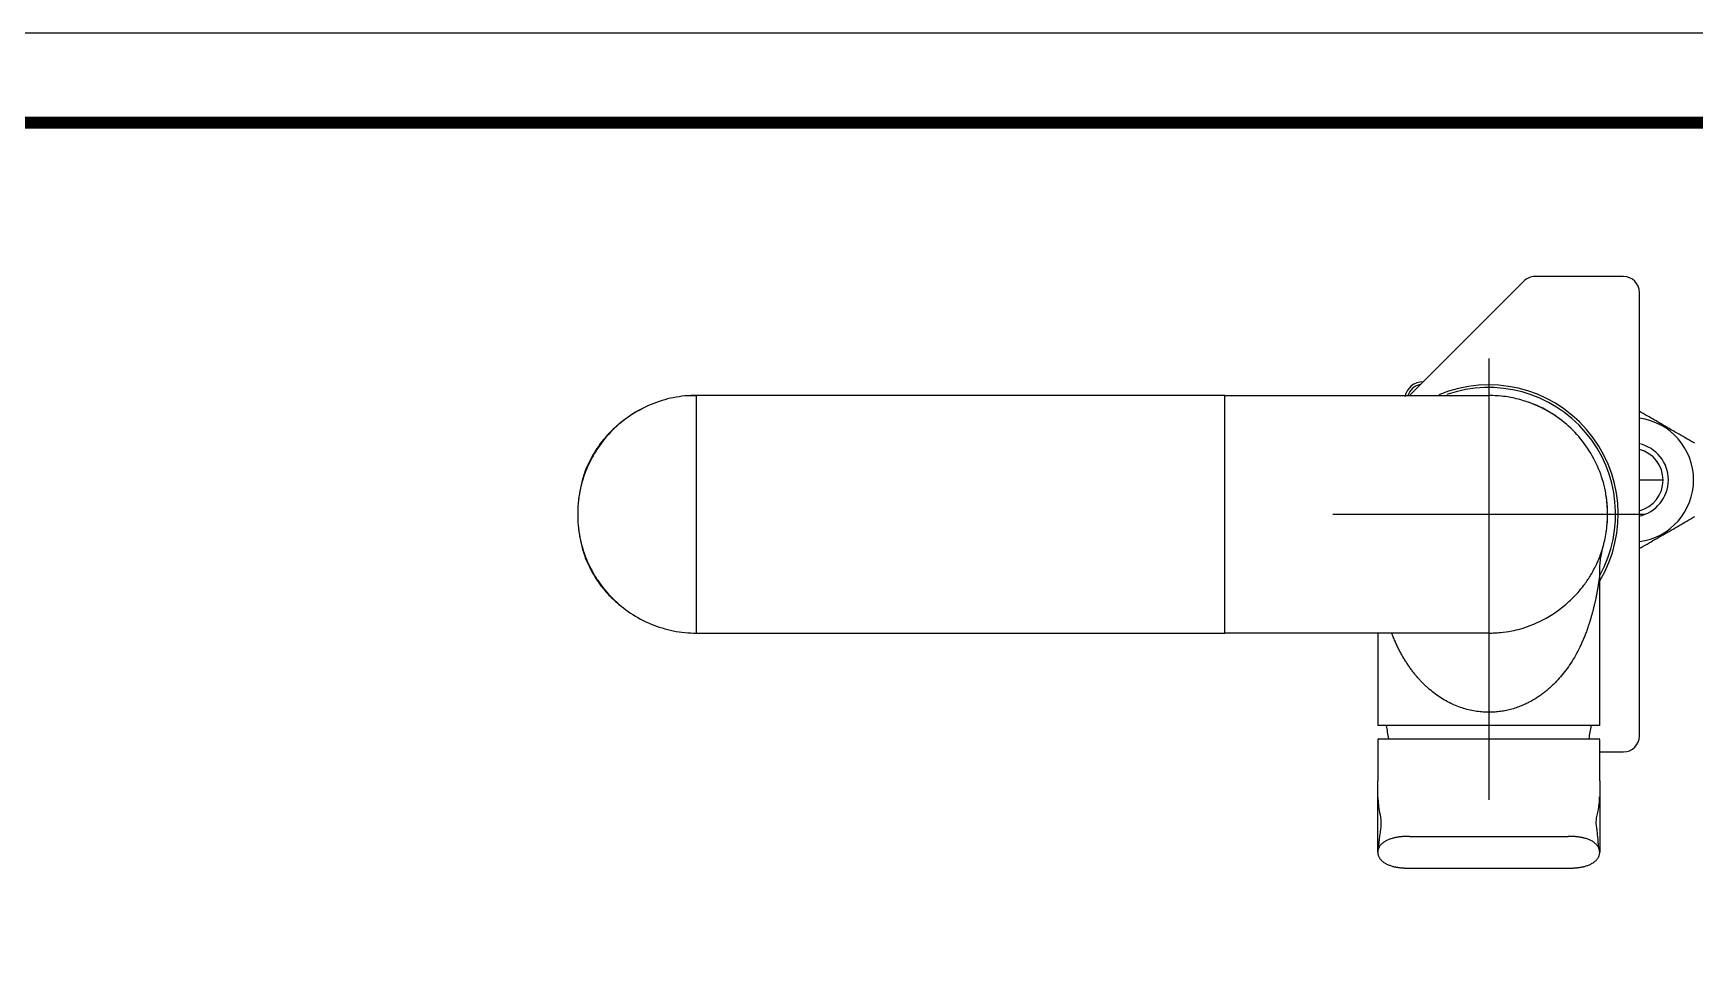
# Model space of a CAD drawing. Extents: x 0 to 995, y 0 to 729.
# Drawn here: x 398.3 to 712.9, y 555.3 to 729.2 of the extents above; entities that cross this region are included whole.
import ezdxf

# ---------------------------------------------------------------- set-up
doc = ezdxf.new("R2010")
doc.units = 0
doc.header["$LTSCALE"] = 10
doc.header["$MEASUREMENT"] = 0
doc.linetypes.add('CENTER', pattern=[2, 1.25, -0.25, 0.25, -0.25])
doc.layers.get('0').update_dxf_attribs({"linetype": 'CONTINUOUS'})
doc.layers.add('1', color=7, linetype='CONTINUOUS')

msp = doc.modelspace()

# ---------------------------------------------------------------- linework, layer by layer
at = {"ltscale": 0.5}
msp.add_lwpolyline([(0, 0), (995.25, 0), (995.25, 729.24), (0, 729.24)], close=True, dxfattribs=at)
at = {"color": 5, "linetype": 'ByBlock', "lineweight": 200, "const_width": 2.29}
msp.add_lwpolyline([(16, 31.23), (979.15, 31.23), (979.15, 712.31), (16, 712.31)], close=True, dxfattribs=at)
at = {"layer": '1', "color": 7, "linetype": 'Continuous', "lineweight": -3}
for p, q in [((699.42, 683.16), (682.66, 683.16)), ((680.54, 682.28), (658.92, 660.66)), ((702.42, 596.16), (702.42, 680.16)), ((623.92, 660.66), (523.92, 660.66)), ((673.91, 660.66), (673.92, 660.66)), ((706.92, 644.63), (702.42, 644.63)), ((694.92, 598.16), (694.92, 626.73)), ((523.92, 615.66), (623.92, 615.66)), ((652.92, 615.66), (652.92, 598.16)), ((694.92, 598.16), (652.92, 598.16)), ((652.92, 595.38), (652.92, 587.66)), ((653.03, 595.66), (694.8, 595.66)), ((694.92, 587.66), (694.92, 595.38)), ((694.92, 593.16), (699.42, 593.16)), ((658.92, 577.16), (688.92, 577.16)), ((658.92, 571.16), (688.92, 571.16))]:
    msp.add_line(p, q, dxfattribs=at)
at = {"layer": '1', "color": 1, "linetype": 'CENTER', "lineweight": -3, "ltscale": 10}
for p, q in [((673.92, 667.66), (673.92, 584.09)), ((644.42, 638.16), (703.42, 638.16))]:
    msp.add_line(p, q, dxfattribs=at)
at = {"layer": '1', "color": 7, "linetype": 'Continuous', "lineweight": -3}
for centre, radius, start, end in [((682.66, 680.16), 3, 90, 135), ((699.42, 680.16), 3, 0, 90), ((661.46, 659.74), 3.5, 89.3863, 169.2454), ((661.46, 659.74), 3, 99.694, 162.0786), ((673.92, 638.16), 24.5, 329.0006, 112.7588), ((673.92, 638.16), 24, 331.0481, 109.3331), ((673.92, 638.16), 22.5, 88.1213, 90.0619), ((673.92, 638.16), 22.5, 55.5075, 70.5881), ((700.92, 644.66), 11.78, 277.3181, 82.6819), ((700.92, 644.66), 7, 0, 77.6278), ((700.92, 644.63), 6, 0, 75.5213), ((700.92, 644.66), 7, 281.5256, 0), ((700.92, 644.63), 6, 284.4787, 0), ((673.92, 638.16), 22.5, 351.5737, 8.3587), ((696.46, 603.92), 42.34, 187.8244, 191.2559), ((651.37, 603.92), 42.34, 348.7441, 352.1756), ((699.42, 596.16), 3, 270, 0)]:
    msp.add_arc(centre, radius, start, end, dxfattribs=at)
for points, knots in [([(523.92, 660.66), (522.44, 660.66), (519.5, 660.37), (515.25, 659.08), (511.33, 656.99), (507.9, 654.17), (505.56, 651.31), (504.04, 648.78), (503.09, 646.78), (502.35, 644.7), (501.9, 642.91), (501.65, 641.46), (501.51, 640.36), (501.43, 639.26), (501.42, 638.53), (501.42, 638.16)], [0, 0, 0, 0, 0.125, 0.25, 0.375, 0.5, 0.625, 0.6875, 0.75, 0.8125, 0.875, 0.90625, 0.9375, 0.96875, 1, 1, 1, 1]), ([(523.92, 660.55), (523.92, 660.55), (523.92, 660.62), (523.92, 660.66), (523.92, 660.66)], [0, 0, 0, 0, 0.001011, 1, 1, 1, 1]), ([(623.92, 660.66), (626.93, 660.66), (631.44, 660.66), (637.47, 660.66), (640.85, 660.66), (643.11, 660.66), (644.24, 660.66), (645.37, 660.66), (647.63, 660.66), (650.27, 660.66), (653.23, 660.66), (654.74, 660.66), (655.58, 660.66), (655.82, 660.66), (656.19, 660.66), (656.85, 660.66), (658.17, 660.66), (660.77, 660.66), (664.33, 660.66), (668.07, 660.66), (671.05, 660.66), (673.08, 660.66), (673.76, 660.66), (673.89, 660.66), (673.91, 660.66), (673.91, 660.66), (673.91, 660.66), (673.91, 660.66)], [0, 0, 0, 0, 0.150133, 0.2252, 0.300267, 0.319033, 0.3378, 0.356567, 0.375333, 0.4504, 0.487933, 0.523121, 0.525467, 0.530158, 0.53485, 0.544233, 0.563, 0.600533, 0.6756, 0.750667, 0.825733, 0.9008, 0.975867, 0.98525, 0.994633, 0.999325, 1, 1, 1, 1]), ([(684.24, 658.15), (683.47, 658.56), (681.86, 659.26), (679.23, 660.06), (676.61, 660.55), (674.73, 660.64), (673.86, 660.64)], [0, 0, 0, 0, 0.282674, 0.550568, 0.800981, 1, 1, 1, 1]), ([(513.68, 658.14), (513.62, 658.11), (512.4, 657.5), (510.36, 656.24), (507.81, 654.05), (505.73, 651.68), (504.24, 649.39), (503.19, 647.26), (502.45, 645.33), (501.86, 643.01), (501.61, 641.3), (501.52, 640.36)], [0, 0, 0, 0, 0.009669, 0.180966, 0.315957, 0.453951, 0.598775, 0.67717, 0.768867, 0.875536, 1, 1, 1, 1]), ([(523.92, 615.66), (523.92, 615.66), (523.92, 615.73), (523.92, 616.14), (523.92, 617), (523.92, 618.25), (523.92, 620.08), (523.92, 622.54), (523.92, 625.59), (523.92, 628.69), (523.92, 632.88), (523.92, 638.16), (523.92, 643.43), (523.92, 647.62), (523.92, 650.73), (523.92, 653.78), (523.92, 656.23), (523.92, 658.06), (523.92, 659.32), (523.92, 660.17), (523.92, 660.48), (523.92, 660.55)], [0, 0, 0, 0, 0.015873, 0.031747, 0.063493, 0.09524, 0.126986, 0.190479, 0.253972, 0.317465, 0.380959, 0.507945, 0.634931, 0.698424, 0.761917, 0.82541, 0.888903, 0.92065, 0.952396, 0.984143, 1, 1, 1, 1]), ([(696.34, 640), (696.27, 640.86), (695.95, 643.17), (694.84, 646.82), (692.74, 650.74), (689.93, 654.17), (686.98, 656.59), (684.98, 657.76), (684.23, 658.15)], [0, 0, 0, 0, 0.112846, 0.306823, 0.5008, 0.694777, 0.888754, 1, 1, 1, 1]), ([(712.92, 651.59), (711.94, 652.15), (710.95, 652.72), (709.45, 653.59), (708.95, 653.87), (707.94, 654.46), (707.44, 654.75), (706.8, 655.12), (706.67, 655.19), (706.48, 655.3), (706.42, 655.34), (706.29, 655.41), (705.97, 655.6), (705.65, 655.78), (704.89, 656.22), (704.39, 656.51), (703.39, 657.08), (702.9, 657.37), (702.41, 657.65)], [0, 0, 0, 0, 0.286077, 0.286077, 0.429115, 0.429115, 0.572154, 0.572154, 0.607914, 0.607914, 0.625793, 0.625793, 0.643673, 0.715192, 0.715192, 0.858231, 0.858231, 1, 1, 1, 1]), ([(678.28, 616.08), (679.38, 616.28), (681.5, 616.9), (684.5, 618.25), (686.84, 619.74), (688.53, 621.1), (689.68, 622.15), (690.84, 623.36), (692.03, 624.81), (693.21, 626.55), (694.32, 628.6), (695.29, 630.98), (696.03, 633.7), (696.45, 636.77), (696.43, 638.9), (696.34, 640.02)], [0, 0, 0, 0, 0.146796, 0.269387, 0.364014, 0.401984, 0.436815, 0.47642, 0.523053, 0.577778, 0.641502, 0.715021, 0.799004, 0.893937, 1, 1, 1, 1]), ([(501.42, 638.16), (501.42, 637.79), (501.43, 637.05), (501.51, 635.95), (501.65, 634.86), (501.9, 633.4), (502.35, 631.62), (503.09, 629.53), (504.04, 627.53), (505.56, 625.01), (507.9, 622.15), (511.33, 619.33), (515.25, 617.24), (519.5, 615.95), (522.44, 615.66), (523.92, 615.66)], [0, 0, 0, 0, 0.03125, 0.0625, 0.09375, 0.125, 0.1875, 0.25, 0.3125, 0.375, 0.5, 0.625, 0.75, 0.875, 1, 1, 1, 1]), ([(501.52, 635.95), (501.61, 635.02), (501.86, 633.31), (502.45, 630.98), (503.19, 629.06), (504.24, 626.92), (505.73, 624.63), (507.59, 622.52), (508.87, 621.36), (509.4, 620.93)], [0, 0, 0, 0, 0.160704, 0.298432, 0.416826, 0.518046, 0.70503, 0.883203, 1, 1, 1, 1]), ([(702.4, 631.66), (702.89, 631.94), (703.38, 632.23), (704.38, 632.8), (704.88, 633.09), (705.89, 633.67), (706.39, 633.96), (707.03, 634.33), (707.16, 634.41), (707.35, 634.52), (707.41, 634.55), (707.54, 634.63), (707.86, 634.81), (708.18, 635), (708.94, 635.43), (709.44, 635.72), (710.44, 636.3), (710.94, 636.59), (711.93, 637.16), (712.42, 637.45), (712.92, 637.73)], [0, 0, 0, 0, 0.141769, 0.141769, 0.284807, 0.284807, 0.427846, 0.427846, 0.463606, 0.463606, 0.481485, 0.481485, 0.499365, 0.570884, 0.570884, 0.713923, 0.713923, 0.856961, 0.856961, 1, 1, 1, 1]), ([(694.92, 626.65), (694.9, 627.25), (694.93, 628.27), (695.06, 629.68), (695.3, 630.98), (695.52, 631.87), (695.66, 632.37)], [0, 0, 0, 0, 0.312958, 0.527027, 0.73401, 1, 1, 1, 1]), ([(694.92, 626.7), (694.92, 626.7), (694.92, 626.7), (694.91, 626.69), (694.91, 626.68), (694.91, 626.65), (694.9, 626.61), (694.9, 626.56), (694.89, 626.48), (694.87, 626.36), (694.85, 626.23), (694.83, 626.07), (694.81, 625.91), (694.78, 625.74), (694.76, 625.58), (694.73, 625.4), (694.7, 625.21), (694.67, 625), (694.64, 624.8), (694.61, 624.61), (694.58, 624.43), (694.54, 624.24), (694.51, 624.05), (694.47, 623.84), (694.44, 623.63), (694.39, 623.39), (694.34, 623.13), (694.29, 622.84), (694.22, 622.52), (694.14, 622.13), (694.04, 621.63), (693.89, 620.99), (693.76, 620.45), (693.66, 620.03), (693.59, 619.76), (693.52, 619.49), (693.44, 619.23), (693.37, 618.96), (693.29, 618.69), (693.23, 618.46), (693.17, 618.25), (693.11, 618.08), (693.06, 617.91), (693.01, 617.73), (692.95, 617.54), (692.89, 617.36), (692.8, 617.09), (692.68, 616.74), (692.54, 616.33), (692.39, 615.93), (692.24, 615.53), (692.09, 615.14), (691.94, 614.77), (691.78, 614.4), (691.62, 614.04), (691.47, 613.68), (691.31, 613.34), (690.95, 612.58), (690.36, 611.45), (689.47, 609.99), (688.54, 608.64), (687.54, 607.4), (686.5, 606.26), (685.56, 605.36), (684.75, 604.68), (684.09, 604.16), (683.42, 603.68), (682.74, 603.24), (682.05, 602.83), (681.36, 602.46), (680.55, 602.08), (679.63, 601.69), (678.58, 601.34), (677.52, 601.06), (676.45, 600.85), (675.38, 600.71), (674.57, 600.67), (674.03, 600.66), (673.75, 600.66), (673.47, 600.66), (672.87, 600.69), (671.94, 600.77), (670.69, 600.97), (669.45, 601.28), (668.22, 601.69), (667, 602.2), (665.81, 602.8), (664.65, 603.51), (663.51, 604.32), (662.62, 605.06), (661.93, 605.69), (661.43, 606.17), (660.95, 606.68), (660.47, 607.21), (660, 607.77), (659.54, 608.34), (659.09, 608.94), (658.66, 609.56), (658.24, 610.21), (657.83, 610.87), (657.43, 611.56), (657.05, 612.27), (656.68, 613), (656.33, 613.76), (655.98, 614.55), (655.72, 615.19), (655.58, 615.56), (655.54, 615.66)], [0, 0, 0, 0, 0.000738, 0.003038, 0.005354, 0.007695, 0.010068, 0.012481, 0.016235, 0.020147, 0.024237, 0.028522, 0.033016, 0.036531, 0.040208, 0.04405, 0.048061, 0.052244, 0.0566, 0.059971, 0.063456, 0.067057, 0.070774, 0.074608, 0.078559, 0.082627, 0.08751, 0.092792, 0.098475, 0.104559, 0.113969, 0.125087, 0.137915, 0.142596, 0.147279, 0.151964, 0.15665, 0.161339, 0.166029, 0.170722, 0.17361, 0.176587, 0.179654, 0.18281, 0.186054, 0.189388, 0.192812, 0.200239, 0.207537, 0.214706, 0.221747, 0.22866, 0.235444, 0.2421, 0.248628, 0.255029, 0.261301, 0.267447, 0.296564, 0.324482, 0.351232, 0.376849, 0.401373, 0.424849, 0.438021, 0.450877, 0.463429, 0.475689, 0.487671, 0.499389, 0.510858, 0.527127, 0.543039, 0.558655, 0.574034, 0.589243, 0.604349, 0.608218, 0.612083, 0.615945, 0.619805, 0.637422, 0.655267, 0.673446, 0.692057, 0.711193, 0.730939, 0.751373, 0.772564, 0.794575, 0.805322, 0.816281, 0.827456, 0.838852, 0.850473, 0.862324, 0.874408, 0.886729, 0.899291, 0.912096, 0.925149, 0.938451, 0.952006, 0.9657, 0.980012, 0.994945, 1, 1, 1, 1]), ([(673.92, 615.66), (673.92, 615.66), (673.92, 615.66), (673.92, 615.66), (673.92, 615.66), (673.91, 615.66), (673.91, 615.66), (673.89, 615.66), (673.76, 615.66), (673.08, 615.66), (671.05, 615.66), (668.07, 615.66), (664.33, 615.66), (660.77, 615.66), (658.17, 615.66), (656.85, 615.66), (656.19, 615.66), (655.82, 615.66), (655.58, 615.66), (654.74, 615.66), (653.23, 615.66), (650.27, 615.66), (647.63, 615.66), (645.37, 615.66), (644.24, 615.66), (643.11, 615.66), (640.85, 615.66), (637.47, 615.66), (631.44, 615.66), (626.93, 615.66), (623.92, 615.66)], [0, 0, 0, 0, 0.118708, 0.150183, 0.158051, 0.161986, 0.16592, 0.173789, 0.181657, 0.244607, 0.307556, 0.370506, 0.433455, 0.496405, 0.527879, 0.543617, 0.551485, 0.55542, 0.559354, 0.561321, 0.590829, 0.622303, 0.685253, 0.70099, 0.716728, 0.732465, 0.748202, 0.811152, 0.874101, 1, 1, 1, 1]), ([(673.92, 615.66), (674.28, 615.66), (675.02, 615.68), (676.48, 615.78), (677.56, 615.94), (678.28, 616.08)], [0, 0, 0, 0, 0.251636, 0.503271, 1, 1, 1, 1]), ([(653.03, 595.66), (652.99, 595.66), (652.97, 595.64), (652.93, 595.56), (652.92, 595.5), (652.92, 595.42), (652.92, 595.41), (652.92, 595.41)], [0, 0, 0, 0, 0.484614, 0.484614, 0.969228, 0.969228, 1, 1, 1, 1]), ([(694.92, 595.41), (694.92, 595.41), (694.92, 595.42), (694.91, 595.46), (694.91, 595.49), (694.9, 595.54), (694.9, 595.55), (694.9, 595.57), (694.89, 595.58), (694.89, 595.59), (694.89, 595.59), (694.87, 595.64), (694.84, 595.66), (694.8, 595.66)], [0, 0, 0, 0, 0.024033, 0.024033, 0.268025, 0.268025, 0.39002, 0.39002, 0.451018, 0.451018, 0.512016, 0.512016, 1, 1, 1, 1]), ([(652.92, 574.16), (652.92, 574.16), (652.92, 574.16), (652.92, 574.18), (652.92, 574.24), (652.92, 574.34), (652.92, 574.43), (652.92, 574.49), (652.92, 574.53), (652.92, 574.67), (652.92, 574.99), (652.92, 575.85), (652.92, 577.34), (652.92, 579.65), (652.92, 581.61), (652.92, 582.84), (652.92, 583.29), (652.92, 583.96), (652.92, 584.75), (652.92, 585.53), (652.92, 585.92), (652.92, 586.15), (652.92, 586.48), (652.92, 586.99), (652.92, 587.43), (652.92, 587.66)], [0, 0, 0, 0, 0.011255, 0.029232, 0.065186, 0.101141, 0.119118, 0.128106, 0.137095, 0.141589, 0.209004, 0.280913, 0.42473, 0.568548, 0.712365, 0.748319, 0.766297, 0.784274, 0.856183, 0.892137, 0.910114, 0.919103, 0.928091, 0.964046, 1, 1, 1, 1]), ([(694.92, 587.66), (694.92, 587.43), (694.92, 586.99), (694.92, 586.48), (694.92, 586.15), (694.92, 585.92), (694.92, 585.53), (694.92, 584.75), (694.92, 583.96), (694.92, 583.29), (694.92, 582.84), (694.92, 581.61), (694.92, 579.65), (694.92, 577.34), (694.92, 575.85), (694.92, 574.99), (694.92, 574.67), (694.92, 574.53), (694.92, 574.49), (694.92, 574.43), (694.92, 574.34), (694.92, 574.24), (694.92, 574.18), (694.92, 574.16), (694.92, 574.16), (694.92, 574.16), (694.92, 574.16), (694.92, 574.16), (694.92, 574.16), (694.92, 574.16)], [0, 0, 0, 0, 0.031211, 0.062423, 0.070225, 0.078028, 0.093634, 0.124845, 0.187268, 0.202874, 0.218479, 0.249691, 0.374536, 0.499381, 0.624227, 0.686649, 0.745171, 0.749072, 0.756875, 0.764678, 0.780283, 0.811495, 0.842706, 0.858312, 0.873917, 0.88172, 0.93634, 0.998763, 1, 1, 1, 1]), ([(652.93, 584.62), (652.93, 584.13), (652.98, 583.15), (653.24, 581.66), (653.54, 580.27), (653.46, 578.68), (653.27, 577.54), (653.17, 576.56), (653.08, 575.75), (653.03, 575.08), (652.99, 574.74), (652.95, 574.58), (652.92, 574.36), (652.91, 574.24), (652.91, 574.16), (652.91, 574.16)], [0, 0, 0, 0, 0.091834, 0.18137, 0.282535, 0.326328, 0.368269, 0.4104, 0.447746, 0.492202, 0.555936, 0.641905, 0.793011, 0.986026, 1, 1, 1, 1]), ([(694.91, 574.16), (694.91, 574.22), (694.91, 574.4), (694.86, 574.65), (694.79, 574.88), (694.71, 575.31), (694.64, 576.09), (694.56, 577.06), (694.46, 578.09), (694.35, 578.92), (694.26, 579.55), (694.26, 580.22), (694.39, 581.05), (694.63, 582.08), (694.86, 583.26), (694.9, 584.17), (694.9, 584.63)], [0, 0, 0, 0, 0.104025, 0.304825, 0.464767, 0.528493, 0.58294, 0.629175, 0.668345, 0.701789, 0.71724, 0.734014, 0.777551, 0.839088, 0.918849, 1, 1, 1, 1])]:
    msp.add_open_spline(points, degree=3, knots=knots, dxfattribs=at)
msp.add_rational_spline([(623.92, 615.66), (623.92, 615.66), (623.92, 660.66), (623.92, 660.66)], [1, 0.333333333333, 0.333333333333, 1], degree=3, dxfattribs=at)
for points, degree in [([(523.92, 660.55), (522.81, 660.66), (521.71, 660.55)], 2), ([(658.92, 577.16), (657.39, 577.16), (655.33, 577.11), (652.91, 576.09), (652.91, 574.16)], 4), ([(694.92, 574.16), (694.92, 576.09), (692.5, 577.11), (690.44, 577.16), (688.92, 577.16)], 4), ([(652.91, 574.16), (652.91, 572.22), (655.33, 571.21), (657.39, 571.16), (658.92, 571.16)], 4), ([(688.92, 571.16), (690.44, 571.16), (692.5, 571.21), (694.92, 572.22), (694.92, 574.16)], 4)]:
    msp.add_open_spline(points, degree=degree, dxfattribs=at)

doc.saveas('drawing.dxf')
